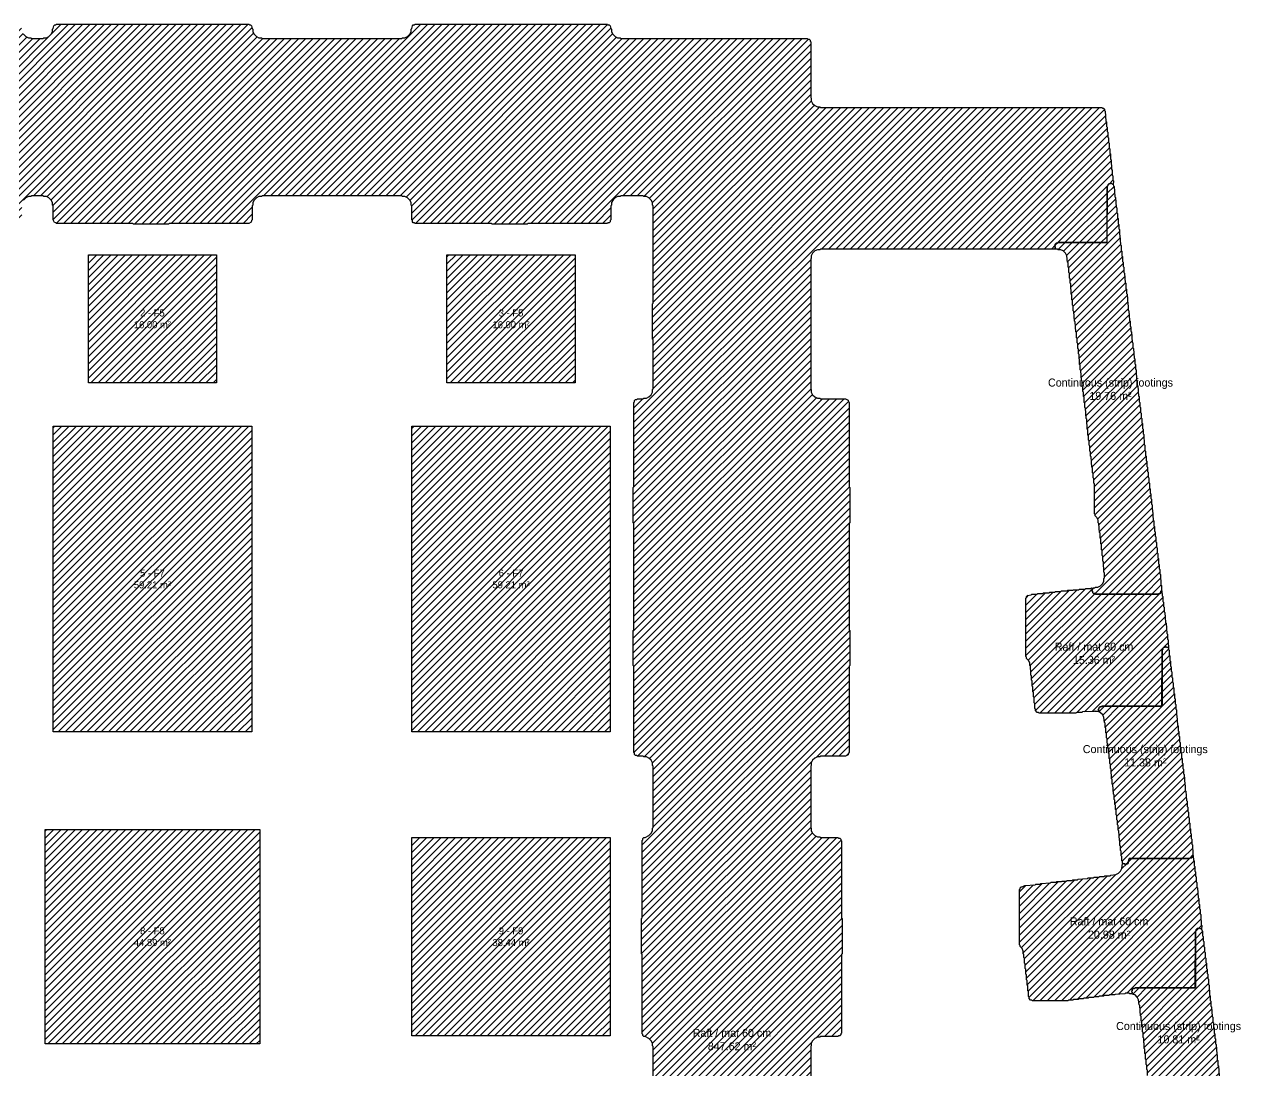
# Model space of a CAD drawing. Header units: metres. Extents: x -50 to 27.2, y -4.4 to 72.4.
# Drawn here: x -13.1 to 24.89, y 26.32 to 59 of the extents above; entities that cross this region are included whole.
import ezdxf

# ---------------------------------------------------------------- set-up
doc = ezdxf.new("R2010")
doc.units = ezdxf.units.M
for name, color, linetype in [('BLINDING-ISOLATED', 1, 'Continuous'), ('BLINDING-ISOLATED-HATCH', 1, 'Continuous'), ('BLINDING-LABEL', 7, 'Continuous'), ('BLINDING-RAFT-60', 5, 'Continuous'), ('BLINDING-RAFT-60-HATCH', 5, 'Continuous'), ('BLINDING-STRIP', 30, 'Continuous'), ('BLINDING-STRIP-HATCH', 30, 'Continuous')]:
    doc.layers.add(name, color=color, linetype=linetype)

msp = doc.modelspace()

# ---------------------------------------------------------------- hatches: boundary and pattern name
at = {"layer": 'BLINDING-ISOLATED-HATCH'}
h = msp.add_hatch(dxfattribs=at)
h.set_pattern_fill('ANSI31', scale=0.05)
h.paths.add_polyline_path([(-7.098, 47.799), (-11.098, 47.799), (-11.098, 51.799), (-7.098, 51.799)])
h = msp.add_hatch(dxfattribs=at)
h.set_pattern_fill('ANSI31', scale=0.05)
h.paths.add_polyline_path([(4.102, 47.799), (0.102, 47.799), (0.102, 51.799), (4.102, 51.799)])
h = msp.add_hatch(dxfattribs=at)
h.set_pattern_fill('ANSI31', scale=0.05)
h.paths.add_polyline_path([(-5.998, 36.899), (-12.198, 36.899), (-12.198, 46.449), (-5.998, 46.449)])
h = msp.add_hatch(dxfattribs=at)
h.set_pattern_fill('ANSI31', scale=0.05)
h.paths.add_polyline_path([(5.202, 36.899), (-0.998, 36.899), (-0.998, 46.449), (5.202, 46.449)])
h = msp.add_hatch(dxfattribs=at)
h.set_pattern_fill('ANSI31', scale=0.05)
h.paths.add_polyline_path([(-5.748, 27.149), (-12.448, 27.149), (-12.448, 33.849), (-5.748, 33.849)])
h = msp.add_hatch(dxfattribs=at)
h.set_pattern_fill('ANSI31', scale=0.05)
h.paths.add_polyline_path([(5.202, 27.399), (-0.998, 27.399), (-0.998, 33.599), (5.202, 33.599)])
at = {"layer": 'BLINDING-RAFT-60-HATCH'}
h = msp.add_hatch(dxfattribs=at)
h.set_pattern_fill('ANSI31', scale=0.05)
h.paths.add_polyline_path([(-15.73, -4.42), (-15.83, -4.34), (-15.91, -4.3), (-16.01, -4.22), (-16.03, -4.22), (-16.1, -4.15), (-16.1, -4.11), (-16.12, -4.09), (-16.12, -3.09), (-16.1, -3.07), (-16.08, -2.99), (-15.98, -2.87), (-15.98, -2.85), (-15.9, -2.75), (-15.9, -2.73), (-15.82, -2.63), (-15.82, -2.61), (-15.78, -2.57), (-15.7, -2.43), (-15.7, -2.35), (-15.68, -2.31), (-15.7, -2.29), (-15.7, -2.21), (-15.74, -2.13), (-15.81, -2.06), (-15.89, -2.02), (-15.97, -2.02), (-15.99, -2), (-17.07, -2), (-17.09, -1.98), (-17.13, -1.98), (-17.16, -1.95), (-17.16, -1.91), (-17.18, -1.89), (-17.18, 0.71), (-17.16, 0.73), (-17.18, 0.75), (-17.18, 0.83), (-17.22, 0.91), (-17.29, 0.98), (-17.37, 1.02), (-17.45, 1.02), (-17.47, 1.04), (-18.89, 1.04), (-18.91, 1.06), (-18.95, 1.06), (-18.98, 1.09), (-18.98, 1.13), (-19, 1.15), (-19, 6.33), (-19.02, 6.35), (-19.02, 6.43), (-19.06, 6.51), (-19.13, 6.58), (-19.21, 6.62), (-19.29, 6.62), (-19.31, 6.64), (-21.05, 6.64), (-21.07, 6.66), (-21.11, 6.66), (-21.14, 6.69), (-21.18, 6.85), (-21.22, 6.91), (-21.22, 6.95), (-21.24, 6.97), (-21.24, 7.01), (-21.28, 7.09), (-21.28, 7.13), (-21.32, 7.21), (-21.32, 7.25), (-21.36, 7.31), (-21.38, 7.41), (-21.4, 7.43), (-21.4, 7.47), (-21.44, 7.55), (-21.44, 7.59), (-21.46, 7.61), (-21.46, 7.65), (-21.5, 7.71), (-21.5, 7.75), (-21.54, 7.83), (-21.58, 7.99), (-21.6, 8.01), (-21.6, 8.05), (-21.64, 8.11), (-21.64, 8.15), (-21.66, 8.17), (-21.68, 8.27), (-21.7, 8.29), (-21.7, 8.33), (-21.74, 8.39), (-21.78, 8.55), (-21.82, 8.63), (-21.82, 8.67), (-21.86, 8.73), (-21.86, 8.77), (-21.88, 8.79), (-21.88, 8.83), (-21.92, 8.91), (-21.92, 8.95), (-21.96, 9.01), (-21.96, 9.05), (-22, 9.13), (-22, 11.75), (-21.98, 11.77), (-21.98, 11.81), (-21.95, 11.84), (-21.91, 11.84), (-21.89, 11.86), (-20.81, 11.86), (-20.79, 11.88), (-19.63, 11.88), (-19.61, 11.86), (-16.91, 11.86), (-16.89, 11.88), (-15.79, 11.88), (-15.77, 11.86), (-9.71, 11.86), (-9.69, 11.88), (-8.59, 11.88), (-8.57, 11.86), (-7.39, 11.86), (-7.37, 11.84), (-7.33, 11.84), (-7.3, 11.81), (-7.3, 11.77), (-7.28, 11.75), (-7.28, 6.75), (-7.3, 6.73), (-7.3, 6.69), (-7.33, 6.66), (-7.37, 6.66), (-7.39, 6.64), (-8.57, 6.64), (-8.59, 6.62), (-9.69, 6.62), (-9.71, 6.64), (-10.37, 6.64), (-10.39, 6.62), (-10.47, 6.62), (-10.55, 6.58), (-10.62, 6.51), (-10.66, 6.43), (-10.66, 6.35), (-10.68, 6.33), (-10.68, 5.09), (-10.66, 5.07), (-10.66, 3.97), (-10.68, 3.95), (-10.68, 1.05), (-10.7, 1.03), (-10.68, 1.01), (-10.68, 0.93), (-10.64, 0.85), (-10.57, 0.78), (-10.49, 0.74), (-10.41, 0.74), (-10.39, 0.72), (-3.87, 0.72), (-3.85, 0.74), (-3.77, 0.74), (-3.69, 0.78), (-3.65, 0.82), (-3.58, 0.93), (-3.58, 1.01), (-3.56, 1.03), (-3.56, 3.93), (-3.58, 3.95), (-3.58, 4.03), (-3.62, 4.11), (-3.69, 4.18), (-3.77, 4.22), (-3.85, 4.22), (-3.87, 4.24), (-5.55, 4.24), (-5.57, 4.26), (-5.61, 4.26), (-5.64, 4.29), (-5.64, 4.33), (-5.66, 4.35), (-5.66, 11.69), (-5.64, 11.71), (-5.64, 11.75), (-5.61, 11.78), (-5.57, 11.78), (-5.55, 11.8), (1.49, 11.8), (1.51, 11.82), (2.61, 11.82), (2.63, 11.8), (6.23, 11.8), (6.25, 11.82), (6.33, 11.82), (6.41, 11.86), (6.48, 11.93), (6.52, 12.01), (6.52, 12.09), (6.54, 12.11), (6.54, 18.07), (6.52, 18.09), (6.52, 18.17), (6.48, 18.25), (6.41, 18.32), (6.29, 18.38), (6.25, 18.38), (6.22, 18.41), (6.22, 18.45), (6.2, 18.47), (6.2, 20.95), (6.18, 20.97), (6.18, 22.07), (6.2, 22.09), (6.2, 24.51), (6.22, 24.53), (6.22, 24.57), (6.25, 24.6), (6.29, 24.6), (6.41, 24.66), (6.48, 24.73), (6.52, 24.81), (6.52, 24.89), (6.54, 24.91), (6.54, 27.07), (6.52, 27.09), (6.52, 27.17), (6.48, 27.25), (6.41, 27.32), (6.29, 27.38), (6.25, 27.38), (6.22, 27.41), (6.22, 27.45), (6.2, 27.47), (6.2, 29.95), (6.18, 29.97), (6.18, 31.07), (6.2, 31.09), (6.2, 33.51), (6.22, 33.53), (6.22, 33.57), (6.25, 33.6), (6.29, 33.6), (6.41, 33.66), (6.48, 33.73), (6.52, 33.81), (6.52, 33.89), (6.54, 33.91), (6.54, 35.83), (6.52, 35.85), (6.52, 35.93), (6.48, 36.01), (6.41, 36.08), (6.33, 36.12), (6.25, 36.12), (6.23, 36.14), (6.05, 36.14), (6.03, 36.16), (5.99, 36.16), (5.96, 36.19), (5.96, 36.23), (5.94, 36.25), (5.94, 38.95), (5.92, 38.97), (5.92, 40.07), (5.94, 40.09), (5.94, 43.41), (5.92, 43.43), (5.92, 44.53), (5.94, 44.55), (5.94, 47.19), (5.96, 47.21), (5.96, 47.25), (5.99, 47.28), (6.03, 47.28), (6.05, 47.3), (6.23, 47.3), (6.25, 47.32), (6.33, 47.32), (6.41, 47.36), (6.48, 47.43), (6.52, 47.51), (6.52, 47.59), (6.54, 47.61), (6.54, 49.15), (6.52, 49.17), (6.52, 50.27), (6.54, 50.29), (6.54, 53.33), (6.52, 53.35), (6.52, 53.43), (6.48, 53.51), (6.41, 53.58), (6.33, 53.62), (6.25, 53.62), (6.23, 53.64), (5.53, 53.64), (5.51, 53.62), (5.43, 53.62), (5.35, 53.58), (5.29, 53.52), (5.24, 53.43), (5.24, 53.35), (5.22, 53.33), (5.22, 52.89), (5.2, 52.87), (5.2, 52.83), (5.17, 52.8), (5.13, 52.8), (5.11, 52.78), (2.63, 52.78), (2.61, 52.76), (1.51, 52.76), (1.49, 52.78), (-0.89, 52.78), (-0.91, 52.8), (-0.95, 52.8), (-0.98, 52.83), (-0.98, 52.87), (-1, 52.89), (-1, 53.33), (-1.02, 53.35), (-1.02, 53.43), (-1.06, 53.51), (-1.13, 53.58), (-1.21, 53.62), (-1.29, 53.62), (-1.31, 53.64), (-5.67, 53.64), (-5.69, 53.62), (-5.77, 53.62), (-5.85, 53.58), (-5.92, 53.51), (-5.96, 53.43), (-5.96, 53.35), (-5.98, 53.33), (-5.98, 52.89), (-6, 52.87), (-6.01, 52.82), (-6.09, 52.78), (-8.57, 52.78), (-8.59, 52.76), (-9.69, 52.76), (-9.71, 52.78), (-12.09, 52.78), (-12.11, 52.8), (-12.16, 52.81), (-12.2, 52.89), (-12.2, 53.33), (-12.22, 53.35), (-12.22, 53.43), (-12.26, 53.51), (-12.33, 53.58), (-12.41, 53.62), (-12.49, 53.62), (-12.51, 53.64), (-12.87, 53.64), (-12.89, 53.62), (-12.97, 53.62), (-13.05, 53.58), (-13.12, 53.51), (-13.16, 53.43), (-13.16, 53.35), (-13.18, 53.33), (-13.18, 52.89), (-13.2, 52.87), (-13.21, 52.82), (-13.29, 52.78), (-15.77, 52.78), (-15.79, 52.76), (-16.89, 52.76), (-16.91, 52.78), (-19.29, 52.78), (-19.31, 52.8), (-19.36, 52.81), (-19.4, 52.89), (-19.4, 55.05), (-19.42, 55.07), (-19.42, 56.17), (-19.4, 56.19), (-19.4, 58.89), (-19.38, 58.91), (-19.38, 58.95), (-19.35, 58.98), (-19.31, 58.98), (-19.29, 59), (-13.29, 59), (-13.27, 58.98), (-13.23, 58.98), (-13.2, 58.95), (-13.18, 58.87), (-13.16, 58.85), (-13.16, 58.77), (-13.12, 58.69), (-13.05, 58.62), (-12.97, 58.58), (-12.89, 58.58), (-12.87, 58.56), (-12.51, 58.56), (-12.49, 58.58), (-12.41, 58.58), (-12.33, 58.62), (-12.26, 58.69), (-12.22, 58.77), (-12.22, 58.85), (-12.2, 58.87), (-12.18, 58.95), (-12.15, 58.98), (-12.11, 58.98), (-12.09, 59), (-6.09, 59), (-6.07, 58.98), (-6.03, 58.98), (-6, 58.95), (-5.98, 58.87), (-5.96, 58.85), (-5.96, 58.77), (-5.92, 58.69), (-5.85, 58.62), (-5.77, 58.58), (-5.69, 58.58), (-5.67, 58.56), (-1.31, 58.56), (-1.29, 58.58), (-1.21, 58.58), (-1.13, 58.62), (-1.06, 58.69), (-1.02, 58.77), (-1.02, 58.85), (-1, 58.87), (-0.98, 58.95), (-0.95, 58.98), (-0.91, 58.98), (-0.89, 59), (5.11, 59), (5.13, 58.98), (5.17, 58.98), (5.2, 58.95), (5.22, 58.87), (5.24, 58.85), (5.24, 58.77), (5.28, 58.69), (5.35, 58.62), (5.43, 58.58), (5.51, 58.58), (5.53, 58.56), (11.35, 58.56), (11.37, 58.54), (11.41, 58.54), (11.44, 58.51), (11.44, 58.47), (11.46, 58.45), (11.46, 56.71), (11.48, 56.69), (11.48, 56.61), (11.52, 56.53), (11.59, 56.46), (11.67, 56.42), (11.75, 56.42), (11.77, 56.4), (20.55, 56.4), (20.57, 56.38), (20.61, 56.38), (20.64, 56.35), (20.64, 56.31), (20.66, 56.29), (20.68, 55.97), (20.7, 55.95), (20.7, 55.81), (20.72, 55.79), (20.72, 55.65), (20.74, 55.63), (20.74, 55.47), (20.76, 55.45), (20.76, 55.31), (20.78, 55.29), (20.78, 55.13), (20.8, 55.11), (20.8, 54.97), (20.82, 54.95), (20.82, 54.79), (20.84, 54.77), (20.84, 54.63), (20.86, 54.61), (20.86, 54.47), (20.88, 54.45), (20.88, 54.29), (20.9, 54.27), (20.9, 54.13), (20.92, 54.11), (20.91, 54), (20.83, 54.04), (20.81, 54.02), (20.77, 54.02), (20.74, 53.99), (20.74, 53.95), (20.72, 53.93), (20.71, 52.18), (19.19, 52.18), (19.17, 52.16), (19.13, 52.16), (19.1, 52.13), (19.1, 52.09), (19.08, 52.07), (19.1, 52.05), (19.1, 52.01), (19.12, 51.99), (19.11, 51.98), (11.77, 51.98), (11.75, 51.96), (11.67, 51.96), (11.59, 51.92), (11.52, 51.85), (11.48, 51.77), (11.48, 51.69), (11.46, 51.67), (11.46, 47.61), (11.48, 47.59), (11.48, 47.51), (11.52, 47.43), (11.59, 47.36), (11.67, 47.32), (11.75, 47.32), (11.77, 47.3), (12.55, 47.3), (12.63, 47.26), (12.64, 47.21), (12.66, 47.19), (12.66, 44.55), (12.68, 44.53), (12.68, 43.43), (12.66, 43.41), (12.66, 40.09), (12.68, 40.07), (12.68, 38.97), (12.66, 38.95), (12.66, 36.25), (12.64, 36.23), (12.63, 36.18), (12.55, 36.14), (11.77, 36.14), (11.75, 36.12), (11.67, 36.12), (11.59, 36.08), (11.52, 36.01), (11.48, 35.93), (11.48, 35.85), (11.46, 35.83), (11.46, 33.91), (11.48, 33.89), (11.48, 33.81), (11.52, 33.73), (11.59, 33.66), (11.67, 33.62), (11.75, 33.62), (11.77, 33.6), (12.31, 33.6), (12.33, 33.58), (12.37, 33.58), (12.4, 33.55), (12.4, 33.51), (12.42, 33.49), (12.42, 31.09), (12.44, 31.07), (12.44, 29.97), (12.42, 29.95), (12.42, 27.49), (12.4, 27.47), (12.4, 27.43), (12.37, 27.4), (12.33, 27.4), (12.31, 27.38), (11.77, 27.38), (11.75, 27.36), (11.67, 27.36), (11.59, 27.32), (11.52, 27.25), (11.48, 27.17), (11.48, 27.09), (11.46, 27.07), (11.46, 24.91), (11.48, 24.89), (11.48, 24.81), (11.52, 24.73), (11.59, 24.66), (11.67, 24.62), (11.75, 24.62), (11.77, 24.6), (12.31, 24.6), (12.33, 24.58), (12.37, 24.58), (12.4, 24.55), (12.4, 24.51), (12.42, 24.49), (12.42, 22.09), (12.44, 22.07), (12.44, 20.97), (12.42, 20.95), (12.42, 18.49), (12.4, 18.47), (12.4, 18.43), (12.37, 18.4), (12.33, 18.4), (12.31, 18.38), (11.77, 18.38), (11.75, 18.36), (11.67, 18.36), (11.59, 18.32), (11.52, 18.25), (11.48, 18.17), (11.48, 18.09), (11.46, 18.07), (11.46, 12.11), (11.48, 12.09), (11.48, 12.01), (11.52, 11.93), (11.59, 11.86), (11.67, 11.82), (11.75, 11.82), (11.77, 11.8), (12.55, 11.8), (12.57, 11.78), (12.61, 11.78), (12.64, 11.75), (12.64, 11.71), (12.66, 11.69), (12.66, 9.95), (12.68, 9.93), (12.68, 8.83), (12.66, 8.81), (12.66, 7.43), (12.64, 7.41), (12.64, 7.37), (12.61, 7.34), (12.57, 7.34), (12.55, 7.32), (12.47, 7.32), (12.39, 7.28), (12.34, 7.23), (12.28, 7.13), (12.28, 7.05), (12.26, 7.03), (12.26, 6.65), (12.28, 6.63), (12.28, 5.53), (12.26, 5.51), (12.26, 4.89), (12.252, 4.882), (12.252, 7.299), (10.152, 7.299), (10.152, 4.799), (12.169, 4.799), (12.15, 4.78), (11.73, 4.78), (11.71, 4.76), (10.61, 4.76), (10.59, 4.78), (10.17, 4.78), (10.15, 4.76), (10.07, 4.76), (9.99, 4.72), (9.92, 4.65), (9.88, 4.57), (9.88, 4.49), (9.86, 4.47), (9.86, 0.87), (9.88, 0.85), (9.88, 0.77), (9.92, 0.69), (9.99, 0.62), (10.07, 0.58), (10.15, 0.58), (10.17, 0.56), (10.59, 0.56), (10.61, 0.58), (11.71, 0.58), (11.73, 0.56), (12.8, 0.55), (12.75, 0.54), (12.73, 0.52), (12.72, 0.47), (12.7, 0.45), (12.7, -1.45), (12.72, -1.47), (12.72, -1.51), (12.75, -1.54), (12.79, -1.54), (12.81, -1.56), (12.89, -1.52), (12.9, -1.53), (12.9, -2.61), (12.88, -2.63), (12.88, -2.67), (12.85, -2.7), (12.81, -2.7), (12.79, -2.72), (9.79, -2.72), (9.77, -2.7), (9.73, -2.7), (9.7, -2.67), (9.7, -2.63), (9.68, -2.61), (9.68, -2.03), (9.66, -2.01), (9.66, -1.93), (9.62, -1.85), (9.55, -1.78), (9.47, -1.74), (9.39, -1.74), (9.37, -1.72), (-2.57, -1.72), (-2.59, -1.74), (-2.67, -1.74), (-2.75, -1.78), (-2.82, -1.85), (-2.86, -1.95), (-2.89, -1.98), (-2.93, -1.98), (-2.95, -2), (-12.81, -2), (-12.83, -2.02), (-12.91, -2.02), (-12.99, -2.06), (-13.06, -2.13), (-13.1, -2.21), (-13.22, -2.37), (-13.22, -2.39), (-13.26, -2.43), (-13.26, -2.45), (-13.32, -2.51), (-13.32, -2.53), (-13.44, -2.69), (-13.44, -2.71), (-13.72, -3.11), (-13.72, -3.13), (-13.92, -3.41), (-13.92, -3.43), (-13.98, -3.49), (-14.06, -3.63), (-14.18, -3.79), (-14.18, -3.81), (-14.26, -3.91), (-14.26, -3.93), (-14.34, -4.03), (-14.34, -4.05), (-14.38, -4.09), (-14.38, -4.11), (-14.5, -4.27), (-14.54, -4.35), (-14.61, -4.42), (-14.65, -4.42), (-14.67, -4.44), (-15.67, -4.44), (-15.69, -4.42)])
h = msp.add_hatch(dxfattribs=at)
h.set_pattern_fill('ANSI31', scale=0.05)
h.paths.add_polyline_path([(18.48, 37.57), (18.48, 37.61), (18.46, 37.63), (18.46, 37.79), (18.44, 37.81), (18.44, 37.97), (18.42, 37.99), (18.42, 38.13), (18.4, 38.15), (18.4, 38.31), (18.38, 38.33), (18.38, 38.49), (18.36, 38.51), (18.36, 38.65), (18.34, 38.67), (18.34, 38.83), (18.32, 38.85), (18.32, 38.95), (18.3, 38.97), (18.3, 39.05), (18.26, 39.13), (18.2, 39.19), (18.2, 39.23), (18.18, 39.25), (18.18, 41.07), (18.2, 41.09), (18.2, 41.13), (18.23, 41.16), (18.35, 41.18), (18.37, 41.2), (18.53, 41.2), (18.55, 41.22), (18.71, 41.22), (18.73, 41.24), (18.91, 41.24), (18.93, 41.26), (19.09, 41.26), (19.11, 41.28), (19.27, 41.28), (19.29, 41.3), (19.47, 41.3), (19.49, 41.32), (19.65, 41.32), (19.67, 41.34), (19.83, 41.34), (19.85, 41.36), (20.03, 41.36), (20.05, 41.38), (20.21, 41.38), (20.23, 41.4), (20.28, 41.39), (20.24, 41.31), (20.26, 41.29), (20.26, 41.25), (20.29, 41.22), (20.33, 41.22), (20.35, 41.2), (22.31, 41.2), (22.33, 41.22), (22.37, 41.22), (22.4, 41.25), (22.4, 41.29), (22.43, 41.3), (22.44, 41.15), (22.46, 41.13), (22.46, 40.97), (22.48, 40.95), (22.48, 40.81), (22.5, 40.79), (22.5, 40.65), (22.52, 40.63), (22.54, 40.31), (22.56, 40.29), (22.58, 39.97), (22.6, 39.95), (22.6, 39.79), (22.62, 39.77), (22.62, 39.63), (22.64, 39.61), (22.63, 39.52), (22.55, 39.56), (22.53, 39.54), (22.49, 39.54), (22.46, 39.51), (22.46, 39.47), (22.44, 39.45), (22.44, 37.71), (20.55, 37.7), (20.53, 37.68), (20.49, 37.68), (20.46, 37.65), (20.46, 37.61), (20.44, 37.59), (20.46, 37.57), (20.45, 37.52), (20.43, 37.54), (20.35, 37.54), (20.33, 37.56), (20.31, 37.54), (19.95, 37.52), (19.93, 37.5), (19.77, 37.5), (19.73, 37.48), (18.59, 37.48), (18.57, 37.5), (18.53, 37.5)])
h = msp.add_hatch(dxfattribs=at)
h.set_pattern_fill('ANSI31', scale=0.05)
h.paths.add_polyline_path([(18.28, 28.57), (18.28, 28.61), (18.26, 28.63), (18.26, 28.79), (18.24, 28.81), (18.24, 28.97), (18.22, 28.99), (18.22, 29.13), (18.2, 29.15), (18.2, 29.31), (18.18, 29.33), (18.18, 29.49), (18.16, 29.51), (18.16, 29.65), (18.14, 29.67), (18.14, 29.83), (18.12, 29.85), (18.12, 29.95), (18.1, 29.97), (18.1, 30.05), (18.06, 30.13), (18, 30.19), (18, 30.23), (17.98, 30.25), (17.98, 31.97), (18, 31.99), (18, 32.03), (18.03, 32.06), (18.07, 32.06), (18.15, 32.1), (18.47, 32.12), (18.49, 32.14), (18.63, 32.14), (18.65, 32.16), (18.95, 32.18), (18.97, 32.2), (19.13, 32.2), (19.15, 32.22), (19.29, 32.22), (19.31, 32.24), (19.45, 32.24), (19.47, 32.26), (19.63, 32.26), (19.65, 32.28), (19.79, 32.28), (19.81, 32.3), (20.11, 32.32), (20.13, 32.34), (20.29, 32.34), (20.31, 32.36), (20.47, 32.36), (20.49, 32.38), (20.63, 32.38), (20.65, 32.4), (20.81, 32.4), (20.83, 32.42), (20.99, 32.44), (21.07, 32.48), (21.14, 32.55), (21.18, 32.63), (21.2, 32.79), (21.21, 32.8), (21.29, 32.76), (21.31, 32.78), (21.35, 32.78), (21.38, 32.81), (21.41, 32.94), (23.29, 32.94), (23.31, 32.96), (23.35, 32.96), (23.38, 32.99), (23.38, 33.03), (23.41, 33.04), (23.42, 32.89), (23.44, 32.87), (23.44, 32.71), (23.46, 32.69), (23.46, 32.55), (23.48, 32.53), (23.48, 32.39), (23.5, 32.37), (23.5, 32.21), (23.52, 32.19), (23.52, 32.05), (23.54, 32.03), (23.56, 31.71), (23.58, 31.69), (23.58, 31.53), (23.6, 31.51), (23.6, 31.37), (23.62, 31.35), (23.62, 31.21), (23.64, 31.19), (23.64, 31.03), (23.66, 31.01), (23.66, 30.87), (23.68, 30.85), (23.67, 30.74), (23.59, 30.78), (23.57, 30.76), (23.53, 30.76), (23.5, 30.73), (23.5, 30.69), (23.48, 30.67), (23.48, 28.91), (21.59, 28.9), (21.57, 28.88), (21.53, 28.88), (21.5, 28.85), (21.5, 28.81), (21.48, 28.79), (21.5, 28.77), (21.49, 28.72), (21.43, 28.72), (21.41, 28.74), (21.29, 28.74), (21.27, 28.72), (20.97, 28.7), (20.95, 28.68), (20.79, 28.68), (20.77, 28.66), (20.63, 28.66), (20.61, 28.64), (20.47, 28.64), (20.45, 28.62), (20.31, 28.62), (20.29, 28.6), (20.15, 28.6), (20.13, 28.58), (19.99, 28.58), (19.97, 28.56), (19.83, 28.56), (19.81, 28.54), (19.67, 28.54), (19.65, 28.52), (19.51, 28.52), (19.49, 28.5), (18.39, 28.5), (18.37, 28.52), (18.33, 28.52)])
at = {"layer": 'BLINDING-STRIP-HATCH'}
h = msp.add_hatch(dxfattribs=at)
h.set_pattern_fill('ANSI31', scale=0.05)
h.paths.add_polyline_path([(20.28, 41.23), (20.24, 41.31), (20.26, 41.33), (20.26, 41.37), (20.29, 41.4), (20.33, 41.4), (20.35, 41.42), (20.43, 41.42), (20.51, 41.46), (20.58, 41.53), (20.62, 41.61), (20.62, 41.69), (20.64, 41.71), (20.64, 41.87), (20.62, 41.89), (20.62, 42.03), (20.6, 42.05), (20.6, 42.21), (20.58, 42.23), (20.58, 42.39), (20.56, 42.41), (20.56, 42.57), (20.54, 42.59), (20.54, 42.75), (20.52, 42.77), (20.52, 42.93), (20.5, 42.95), (20.5, 43.11), (20.48, 43.13), (20.46, 43.41), (20.44, 43.43), (20.44, 43.51), (20.4, 43.59), (20.34, 43.65), (20.34, 43.69), (20.32, 43.71), (20.32, 44.65), (20.3, 44.67), (20.3, 44.81), (20.28, 44.83), (20.28, 44.97), (20.26, 44.99), (20.26, 45.15), (20.24, 45.17), (20.22, 45.49), (20.2, 45.51), (20.2, 45.65), (20.18, 45.67), (20.18, 45.83), (20.16, 45.85), (20.16, 45.99), (20.14, 46.01), (20.14, 46.15), (20.12, 46.17), (20.12, 46.33), (20.1, 46.35), (20.1, 46.49), (20.08, 46.51), (20.08, 46.67), (20.06, 46.69), (20.04, 47.01), (20.02, 47.03), (20.02, 47.17), (20, 47.19), (20, 47.35), (19.98, 47.37), (19.98, 47.51), (19.96, 47.53), (19.96, 47.67), (19.94, 47.69), (19.94, 47.85), (19.92, 47.87), (19.9, 48.19), (19.88, 48.21), (19.88, 48.35), (19.86, 48.37), (19.86, 48.53), (19.84, 48.55), (19.84, 48.69), (19.82, 48.71), (19.82, 48.85), (19.8, 48.87), (19.8, 49.03), (19.78, 49.05), (19.78, 49.19), (19.76, 49.21), (19.76, 49.37), (19.74, 49.39), (19.72, 49.71), (19.7, 49.73), (19.68, 50.03), (19.66, 50.05), (19.66, 50.21), (19.64, 50.23), (19.64, 50.37), (19.62, 50.39), (19.62, 50.55), (19.6, 50.57), (19.6, 50.71), (19.58, 50.73), (19.58, 50.89), (19.56, 50.91), (19.56, 51.05), (19.54, 51.07), (19.54, 51.23), (19.52, 51.25), (19.52, 51.39), (19.5, 51.41), (19.5, 51.55), (19.48, 51.57), (19.46, 51.77), (19.42, 51.85), (19.35, 51.92), (19.27, 51.96), (19.19, 51.96), (19.17, 51.98), (19.13, 51.98), (19.1, 52.01), (19.1, 52.05), (19.08, 52.07), (19.1, 52.09), (19.1, 52.13), (19.13, 52.16), (19.17, 52.16), (19.19, 52.18), (20.72, 52.19), (20.72, 53.93), (20.74, 53.95), (20.75, 54), (20.83, 54.04), (20.91, 54), (20.92, 53.95), (20.94, 53.93), (20.96, 53.61), (20.98, 53.59), (21, 53.29), (21.02, 53.27), (21.02, 53.11), (21.04, 53.09), (21.04, 52.95), (21.06, 52.93), (21.06, 52.77), (21.08, 52.75), (21.08, 52.61), (21.1, 52.59), (21.1, 52.43), (21.12, 52.41), (21.14, 52.11), (21.16, 52.09), (21.16, 51.93), (21.18, 51.91), (21.18, 51.77), (21.2, 51.75), (21.2, 51.59), (21.22, 51.57), (21.22, 51.43), (21.24, 51.41), (21.24, 51.25), (21.26, 51.23), (21.28, 50.93), (21.3, 50.91), (21.3, 50.75), (21.32, 50.73), (21.32, 50.59), (21.34, 50.57), (21.36, 50.25), (21.38, 50.23), (21.38, 50.07), (21.4, 50.05), (21.42, 49.75), (21.44, 49.73), (21.44, 49.57), (21.46, 49.55), (21.46, 49.41), (21.48, 49.39), (21.5, 49.07), (21.52, 49.05), (21.52, 48.89), (21.54, 48.87), (21.56, 48.57), (21.58, 48.55), (21.58, 48.39), (21.6, 48.37), (21.6, 48.23), (21.62, 48.21), (21.62, 48.05), (21.64, 48.03), (21.64, 47.89), (21.66, 47.87), (21.66, 47.73), (21.68, 47.71), (21.7, 47.39), (21.72, 47.37), (21.72, 47.21), (21.74, 47.19), (21.74, 47.05), (21.76, 47.03), (21.76, 46.87), (21.78, 46.85), (21.78, 46.71), (21.8, 46.69), (21.8, 46.55), (21.82, 46.53), (21.82, 46.37), (21.84, 46.35), (21.84, 46.21), (21.86, 46.19), (21.88, 45.87), (21.9, 45.85), (21.9, 45.69), (21.92, 45.67), (21.92, 45.53), (21.94, 45.51), (21.94, 45.37), (21.96, 45.35), (21.96, 45.19), (21.98, 45.17), (21.98, 45.03), (22, 45.01), (22, 44.85), (22.02, 44.83), (22.02, 44.69), (22.04, 44.67), (22.04, 44.51), (22.06, 44.49), (22.06, 44.35), (22.08, 44.33), (22.08, 44.19), (22.1, 44.17), (22.1, 44.01), (22.12, 43.99), (22.12, 43.85), (22.14, 43.83), (22.16, 43.51), (22.18, 43.49), (22.18, 43.33), (22.2, 43.31), (22.2, 43.17), (22.22, 43.15), (22.22, 43.01), (22.24, 42.99), (22.24, 42.83), (22.26, 42.81), (22.26, 42.67), (22.28, 42.65), (22.28, 42.49), (22.3, 42.47), (22.3, 42.33), (22.32, 42.31), (22.32, 42.15), (22.34, 42.13), (22.34, 41.99), (22.36, 41.97), (22.36, 41.83), (22.38, 41.81), (22.4, 41.49), (22.42, 41.47), (22.42, 41.31), (22.4, 41.29), (22.4, 41.25), (22.37, 41.22), (22.27, 41.2), (20.35, 41.2), (20.33, 41.22)])
h = msp.add_hatch(dxfattribs=at)
h.set_pattern_fill('ANSI31', scale=0.05)
h.paths.add_polyline_path([(21.2, 32.85), (21.18, 32.87), (21.18, 33.01), (21.16, 33.03), (21.16, 33.17), (21.14, 33.19), (21.14, 33.33), (21.12, 33.35), (21.12, 33.49), (21.1, 33.51), (21.08, 33.81), (21.06, 33.83), (21.06, 33.97), (21.04, 33.99), (21.04, 34.13), (21.02, 34.15), (21.02, 34.29), (21, 34.31), (21, 34.45), (20.98, 34.47), (20.98, 34.61), (20.96, 34.63), (20.96, 34.77), (20.94, 34.79), (20.94, 34.93), (20.92, 34.95), (20.9, 35.25), (20.88, 35.27), (20.88, 35.41), (20.86, 35.43), (20.86, 35.57), (20.84, 35.59), (20.84, 35.73), (20.82, 35.75), (20.82, 35.89), (20.8, 35.91), (20.8, 36.05), (20.78, 36.07), (20.78, 36.21), (20.76, 36.23), (20.76, 36.37), (20.74, 36.39), (20.74, 36.53), (20.72, 36.55), (20.72, 36.69), (20.7, 36.71), (20.7, 36.85), (20.68, 36.87), (20.68, 37.01), (20.66, 37.03), (20.66, 37.17), (20.64, 37.19), (20.62, 37.35), (20.58, 37.43), (20.46, 37.53), (20.46, 37.57), (20.44, 37.59), (20.48, 37.67), (20.53, 37.68), (20.55, 37.7), (22.43, 37.7), (22.44, 39.45), (22.48, 39.53), (22.53, 39.54), (22.55, 39.56), (22.57, 39.54), (22.61, 39.54), (22.64, 39.51), (22.64, 39.47), (22.66, 39.45), (22.66, 39.29), (22.68, 39.27), (22.68, 39.13), (22.7, 39.11), (22.7, 38.95), (22.72, 38.93), (22.72, 38.79), (22.74, 38.77), (22.74, 38.61), (22.76, 38.59), (22.76, 38.45), (22.78, 38.43), (22.78, 38.29), (22.8, 38.27), (22.8, 38.11), (22.82, 38.09), (22.82, 37.95), (22.84, 37.93), (22.84, 37.77), (22.86, 37.75), (22.86, 37.61), (22.88, 37.59), (22.88, 37.43), (22.9, 37.41), (22.92, 37.11), (22.94, 37.09), (22.94, 36.93), (22.96, 36.91), (22.96, 36.77), (22.98, 36.75), (22.98, 36.59), (23, 36.57), (23, 36.43), (23.02, 36.41), (23.02, 36.25), (23.04, 36.23), (23.04, 36.09), (23.06, 36.07), (23.06, 35.93), (23.08, 35.91), (23.08, 35.75), (23.1, 35.73), (23.1, 35.59), (23.12, 35.57), (23.14, 35.25), (23.16, 35.23), (23.16, 35.07), (23.18, 35.05), (23.2, 34.75), (23.22, 34.73), (23.22, 34.57), (23.24, 34.55), (23.24, 34.41), (23.26, 34.39), (23.26, 34.23), (23.28, 34.21), (23.28, 34.07), (23.3, 34.05), (23.3, 33.89), (23.32, 33.87), (23.32, 33.73), (23.34, 33.71), (23.34, 33.57), (23.36, 33.55), (23.36, 33.39), (23.38, 33.37), (23.38, 33.23), (23.4, 33.21), (23.4, 33.05), (23.38, 33.03), (23.38, 32.99), (23.35, 32.96), (23.31, 32.96), (23.29, 32.94), (21.41, 32.94), (21.38, 32.81), (21.35, 32.78), (21.31, 32.78), (21.29, 32.76), (21.27, 32.78), (21.23, 32.78), (21.2, 32.81)])
h = msp.add_hatch(dxfattribs=at)
h.set_pattern_fill('ANSI31', scale=0.05)
h.paths.add_polyline_path([(22.22, 24.29), (22.2, 24.31), (22.18, 24.63), (22.16, 24.65), (22.16, 24.79), (22.14, 24.81), (22.14, 24.97), (22.12, 24.99), (22.12, 25.13), (22.1, 25.15), (22.1, 25.31), (22.08, 25.33), (22.08, 25.47), (22.06, 25.49), (22.06, 25.65), (22.04, 25.67), (22.04, 25.81), (22.02, 25.83), (22.02, 25.99), (22, 26.01), (22, 26.15), (21.98, 26.17), (21.98, 26.33), (21.96, 26.35), (21.96, 26.49), (21.94, 26.51), (21.94, 26.65), (21.92, 26.67), (21.92, 26.83), (21.9, 26.85), (21.9, 26.99), (21.88, 27.01), (21.88, 27.17), (21.86, 27.19), (21.86, 27.33), (21.84, 27.35), (21.84, 27.51), (21.82, 27.53), (21.82, 27.67), (21.8, 27.69), (21.8, 27.85), (21.78, 27.87), (21.78, 28.01), (21.76, 28.03), (21.74, 28.35), (21.72, 28.37), (21.7, 28.53), (21.66, 28.61), (21.59, 28.68), (21.53, 28.7), (21.5, 28.73), (21.5, 28.77), (21.48, 28.79), (21.5, 28.81), (21.5, 28.85), (21.53, 28.88), (21.57, 28.88), (21.59, 28.9), (23.47, 28.9), (23.48, 30.67), (23.5, 30.69), (23.5, 30.73), (23.53, 30.76), (23.57, 30.76), (23.59, 30.78), (23.61, 30.76), (23.66, 30.75), (23.7, 30.67), (23.7, 30.53), (23.72, 30.51), (23.72, 30.37), (23.74, 30.35), (23.74, 30.19), (23.76, 30.17), (23.76, 30.03), (23.78, 30.01), (23.78, 29.85), (23.8, 29.83), (23.8, 29.69), (23.82, 29.67), (23.82, 29.51), (23.84, 29.49), (23.84, 29.35), (23.86, 29.33), (23.86, 29.19), (23.88, 29.17), (23.88, 29.01), (23.9, 28.99), (23.9, 28.85), (23.92, 28.83), (23.92, 28.67), (23.94, 28.65), (23.94, 28.51), (23.96, 28.49), (23.96, 28.33), (23.98, 28.31), (24, 28.01), (24.02, 27.99), (24.02, 27.83), (24.04, 27.81), (24.04, 27.67), (24.06, 27.65), (24.06, 27.49), (24.08, 27.47), (24.08, 27.33), (24.1, 27.31), (24.1, 27.15), (24.12, 27.13), (24.14, 26.83), (24.16, 26.81), (24.16, 26.65), (24.18, 26.63), (24.18, 26.49), (24.2, 26.47), (24.22, 26.15), (24.24, 26.13), (24.24, 25.97), (24.26, 25.95), (24.28, 25.65), (24.3, 25.63), (24.3, 25.47), (24.32, 25.45), (24.32, 25.31), (24.34, 25.29), (24.36, 24.97), (24.38, 24.95), (24.38, 24.79), (24.4, 24.77), (24.4, 24.63), (24.42, 24.61), (24.42, 24.47), (24.38, 24.39), (24.33, 24.38), (24.31, 24.36), (22.43, 24.36), (22.42, 24.31), (22.4, 24.29), (22.4, 24.25), (22.37, 24.22), (22.33, 24.22), (22.31, 24.2), (22.25, 24.22), (22.22, 24.25)])

# ---------------------------------------------------------------- linework, layer by layer
at = {"layer": 'BLINDING-ISOLATED'}
for points in [[(-7.098, 47.799), (-11.098, 47.799), (-11.098, 51.799), (-7.098, 51.799)], [(4.102, 47.799), (0.102, 47.799), (0.102, 51.799), (4.102, 51.799)], [(-5.998, 36.899), (-12.198, 36.899), (-12.198, 46.449), (-5.998, 46.449)], [(5.202, 36.899), (-0.998, 36.899), (-0.998, 46.449), (5.202, 46.449)], [(-5.748, 27.149), (-12.448, 27.149), (-12.448, 33.849), (-5.748, 33.849)], [(5.202, 27.399), (-0.998, 27.399), (-0.998, 33.599), (5.202, 33.599)]]:
    msp.add_lwpolyline(points, close=True, dxfattribs=at)
at = {"layer": 'BLINDING-RAFT-60'}
for points in [[(-13.12, 58.69), (-13.05, 58.62), (-12.97, 58.58), (-12.89, 58.58), (-12.87, 58.56), (-12.51, 58.56), (-12.49, 58.58), (-12.41, 58.58), (-12.33, 58.62), (-12.26, 58.69), (-12.22, 58.77), (-12.22, 58.85), (-12.2, 58.87), (-12.18, 58.95), (-12.15, 58.98), (-12.11, 58.98), (-12.09, 59), (-6.09, 59), (-6.07, 58.98), (-6.03, 58.98), (-6, 58.95), (-5.98, 58.87), (-5.96, 58.85), (-5.96, 58.77), (-5.92, 58.69), (-5.85, 58.62), (-5.77, 58.58), (-5.69, 58.58), (-5.67, 58.56), (-1.31, 58.56), (-1.29, 58.58), (-1.21, 58.58), (-1.13, 58.62), (-1.06, 58.69), (-1.02, 58.77), (-1.02, 58.85), (-1, 58.87), (-0.98, 58.95), (-0.95, 58.98), (-0.91, 58.98), (-0.89, 59), (5.11, 59), (5.13, 58.98), (5.17, 58.98), (5.2, 58.95), (5.22, 58.87), (5.24, 58.85), (5.24, 58.77), (5.28, 58.69), (5.35, 58.62), (5.43, 58.58), (5.51, 58.58), (5.53, 58.56), (11.35, 58.56), (11.37, 58.54), (11.41, 58.54), (11.44, 58.51), (11.44, 58.47), (11.46, 58.45), (11.46, 56.71), (11.48, 56.69), (11.48, 56.61), (11.52, 56.53), (11.59, 56.46), (11.67, 56.42), (11.75, 56.42), (11.77, 56.4), (20.55, 56.4), (20.57, 56.38), (20.61, 56.38), (20.64, 56.35), (20.64, 56.31), (20.66, 56.29), (20.68, 55.97), (20.7, 55.95), (20.7, 55.81), (20.72, 55.79), (20.72, 55.65), (20.74, 55.63), (20.74, 55.47), (20.76, 55.45), (20.76, 55.31), (20.78, 55.29), (20.78, 55.13), (20.8, 55.11), (20.8, 54.97), (20.82, 54.95), (20.82, 54.79), (20.84, 54.77), (20.84, 54.63), (20.86, 54.61), (20.86, 54.47), (20.88, 54.45), (20.88, 54.29), (20.9, 54.27), (20.9, 54.13), (20.92, 54.11), (20.91, 54), (20.83, 54.04), (20.81, 54.02), (20.77, 54.02), (20.74, 53.99), (20.74, 53.95), (20.72, 53.93), (20.71, 52.18), (19.19, 52.18), (19.17, 52.16), (19.13, 52.16), (19.1, 52.13), (19.1, 52.09), (19.08, 52.07), (19.1, 52.05), (19.1, 52.01), (19.12, 51.99), (19.11, 51.98), (11.77, 51.98), (11.75, 51.96), (11.67, 51.96), (11.59, 51.92), (11.52, 51.85), (11.48, 51.77), (11.48, 51.69), (11.46, 51.67), (11.46, 47.61), (11.48, 47.59), (11.48, 47.51), (11.52, 47.43), (11.59, 47.36), (11.67, 47.32), (11.75, 47.32), (11.77, 47.3), (12.55, 47.3), (12.63, 47.26), (12.64, 47.21), (12.66, 47.19), (12.66, 44.55), (12.68, 44.53), (12.68, 43.43), (12.66, 43.41), (12.66, 40.09), (12.68, 40.07), (12.68, 38.97), (12.66, 38.95), (12.66, 36.25), (12.64, 36.23), (12.63, 36.18), (12.55, 36.14), (11.77, 36.14), (11.75, 36.12), (11.67, 36.12), (11.59, 36.08), (11.52, 36.01), (11.48, 35.93), (11.48, 35.85), (11.46, 35.83), (11.46, 33.91), (11.48, 33.89), (11.48, 33.81), (11.52, 33.73), (11.59, 33.66), (11.67, 33.62), (11.75, 33.62), (11.77, 33.6), (12.31, 33.6), (12.33, 33.58), (12.37, 33.58), (12.4, 33.55), (12.4, 33.51), (12.42, 33.49), (12.42, 31.09), (12.44, 31.07), (12.44, 29.97), (12.42, 29.95), (12.42, 27.49), (12.4, 27.47), (12.4, 27.43), (12.37, 27.4), (12.33, 27.4), (12.31, 27.38), (11.77, 27.38), (11.75, 27.36), (11.67, 27.36), (11.59, 27.32), (11.52, 27.25), (11.48, 27.17), (11.48, 27.09), (11.46, 27.07), (11.46, 24.91)], [(6.54, 24.91), (6.54, 27.07), (6.52, 27.09), (6.52, 27.17), (6.48, 27.25), (6.41, 27.32), (6.29, 27.38), (6.25, 27.38), (6.22, 27.41), (6.22, 27.45), (6.2, 27.47), (6.2, 29.95), (6.18, 29.97), (6.18, 31.07), (6.2, 31.09), (6.2, 33.51), (6.22, 33.53), (6.22, 33.57), (6.25, 33.6), (6.29, 33.6), (6.41, 33.66), (6.48, 33.73), (6.52, 33.81), (6.52, 33.89), (6.54, 33.91), (6.54, 35.83), (6.52, 35.85), (6.52, 35.93), (6.48, 36.01), (6.41, 36.08), (6.33, 36.12), (6.25, 36.12), (6.23, 36.14), (6.05, 36.14), (6.03, 36.16), (5.99, 36.16), (5.96, 36.19), (5.96, 36.23), (5.94, 36.25), (5.94, 38.95), (5.92, 38.97), (5.92, 40.07), (5.94, 40.09), (5.94, 43.41), (5.92, 43.43), (5.92, 44.53), (5.94, 44.55), (5.94, 47.19), (5.96, 47.21), (5.96, 47.25), (5.99, 47.28), (6.03, 47.28), (6.05, 47.3), (6.23, 47.3), (6.25, 47.32), (6.33, 47.32), (6.41, 47.36), (6.48, 47.43), (6.52, 47.51), (6.52, 47.59), (6.54, 47.61), (6.54, 49.15), (6.52, 49.17), (6.52, 50.27), (6.54, 50.29), (6.54, 53.33), (6.52, 53.35), (6.52, 53.43), (6.48, 53.51), (6.41, 53.58), (6.33, 53.62), (6.25, 53.62), (6.23, 53.64), (5.53, 53.64), (5.51, 53.62), (5.43, 53.62), (5.35, 53.58), (5.29, 53.52), (5.24, 53.43), (5.24, 53.35), (5.22, 53.33), (5.22, 52.89), (5.2, 52.87), (5.2, 52.83), (5.17, 52.8), (5.13, 52.8), (5.11, 52.78), (2.63, 52.78), (2.61, 52.76), (1.51, 52.76), (1.49, 52.78), (-0.89, 52.78), (-0.91, 52.8), (-0.95, 52.8), (-0.98, 52.83), (-0.98, 52.87), (-1, 52.89), (-1, 53.33), (-1.02, 53.35), (-1.02, 53.43), (-1.06, 53.51), (-1.13, 53.58), (-1.21, 53.62), (-1.29, 53.62), (-1.31, 53.64), (-5.67, 53.64), (-5.69, 53.62), (-5.77, 53.62), (-5.85, 53.58), (-5.92, 53.51), (-5.96, 53.43), (-5.96, 53.35), (-5.98, 53.33), (-5.98, 52.89), (-6, 52.87), (-6.01, 52.82), (-6.09, 52.78), (-8.57, 52.78), (-8.59, 52.76), (-9.69, 52.76), (-9.71, 52.78), (-12.09, 52.78), (-12.11, 52.8), (-12.16, 52.81), (-12.2, 52.89), (-12.2, 53.33), (-12.22, 53.35), (-12.22, 53.43), (-12.26, 53.51), (-12.33, 53.58), (-12.41, 53.62), (-12.49, 53.62), (-12.51, 53.64), (-12.87, 53.64), (-12.89, 53.62), (-12.97, 53.62), (-13.05, 53.58), (-13.12, 53.51)]]:
    msp.add_lwpolyline(points, dxfattribs=at)
for points in [[(18.48, 37.57), (18.48, 37.61), (18.46, 37.63), (18.46, 37.79), (18.44, 37.81), (18.44, 37.97), (18.42, 37.99), (18.42, 38.13), (18.4, 38.15), (18.4, 38.31), (18.38, 38.33), (18.38, 38.49), (18.36, 38.51), (18.36, 38.65), (18.34, 38.67), (18.34, 38.83), (18.32, 38.85), (18.32, 38.95), (18.3, 38.97), (18.3, 39.05), (18.26, 39.13), (18.2, 39.19), (18.2, 39.23), (18.18, 39.25), (18.18, 41.07), (18.2, 41.09), (18.2, 41.13), (18.23, 41.16), (18.35, 41.18), (18.37, 41.2), (18.53, 41.2), (18.55, 41.22), (18.71, 41.22), (18.73, 41.24), (18.91, 41.24), (18.93, 41.26), (19.09, 41.26), (19.11, 41.28), (19.27, 41.28), (19.29, 41.3), (19.47, 41.3), (19.49, 41.32), (19.65, 41.32), (19.67, 41.34), (19.83, 41.34), (19.85, 41.36), (20.03, 41.36), (20.05, 41.38), (20.21, 41.38), (20.23, 41.4), (20.28, 41.39), (20.24, 41.31), (20.26, 41.29), (20.26, 41.25), (20.29, 41.22), (20.33, 41.22), (20.35, 41.2), (22.31, 41.2), (22.33, 41.22), (22.37, 41.22), (22.4, 41.25), (22.4, 41.29), (22.43, 41.3), (22.44, 41.15), (22.46, 41.13), (22.46, 40.97), (22.48, 40.95), (22.48, 40.81), (22.5, 40.79), (22.5, 40.65), (22.52, 40.63), (22.54, 40.31), (22.56, 40.29), (22.58, 39.97), (22.6, 39.95), (22.6, 39.79), (22.62, 39.77), (22.62, 39.63), (22.64, 39.61), (22.63, 39.52), (22.55, 39.56), (22.53, 39.54), (22.49, 39.54), (22.46, 39.51), (22.46, 39.47), (22.44, 39.45), (22.44, 37.71), (20.55, 37.7), (20.53, 37.68), (20.49, 37.68), (20.46, 37.65), (20.46, 37.61), (20.44, 37.59), (20.46, 37.57), (20.45, 37.52), (20.43, 37.54), (20.35, 37.54), (20.33, 37.56), (20.31, 37.54), (19.95, 37.52), (19.93, 37.5), (19.77, 37.5), (19.73, 37.48), (18.59, 37.48), (18.57, 37.5), (18.53, 37.5)], [(18.28, 28.57), (18.28, 28.61), (18.26, 28.63), (18.26, 28.79), (18.24, 28.81), (18.24, 28.97), (18.22, 28.99), (18.22, 29.13), (18.2, 29.15), (18.2, 29.31), (18.18, 29.33), (18.18, 29.49), (18.16, 29.51), (18.16, 29.65), (18.14, 29.67), (18.14, 29.83), (18.12, 29.85), (18.12, 29.95), (18.1, 29.97), (18.1, 30.05), (18.06, 30.13), (18, 30.19), (18, 30.23), (17.98, 30.25), (17.98, 31.97), (18, 31.99), (18, 32.03), (18.03, 32.06), (18.07, 32.06), (18.15, 32.1), (18.47, 32.12), (18.49, 32.14), (18.63, 32.14), (18.65, 32.16), (18.95, 32.18), (18.97, 32.2), (19.13, 32.2), (19.15, 32.22), (19.29, 32.22), (19.31, 32.24), (19.45, 32.24), (19.47, 32.26), (19.63, 32.26), (19.65, 32.28), (19.79, 32.28), (19.81, 32.3), (20.11, 32.32), (20.13, 32.34), (20.29, 32.34), (20.31, 32.36), (20.47, 32.36), (20.49, 32.38), (20.63, 32.38), (20.65, 32.4), (20.81, 32.4), (20.83, 32.42), (20.99, 32.44), (21.07, 32.48), (21.14, 32.55), (21.18, 32.63), (21.2, 32.79), (21.21, 32.8), (21.29, 32.76), (21.31, 32.78), (21.35, 32.78), (21.38, 32.81), (21.41, 32.94), (23.29, 32.94), (23.31, 32.96), (23.35, 32.96), (23.38, 32.99), (23.38, 33.03), (23.41, 33.04), (23.42, 32.89), (23.44, 32.87), (23.44, 32.71), (23.46, 32.69), (23.46, 32.55), (23.48, 32.53), (23.48, 32.39), (23.5, 32.37), (23.5, 32.21), (23.52, 32.19), (23.52, 32.05), (23.54, 32.03), (23.56, 31.71), (23.58, 31.69), (23.58, 31.53), (23.6, 31.51), (23.6, 31.37), (23.62, 31.35), (23.62, 31.21), (23.64, 31.19), (23.64, 31.03), (23.66, 31.01), (23.66, 30.87), (23.68, 30.85), (23.67, 30.74), (23.59, 30.78), (23.57, 30.76), (23.53, 30.76), (23.5, 30.73), (23.5, 30.69), (23.48, 30.67), (23.48, 28.91), (21.59, 28.9), (21.57, 28.88), (21.53, 28.88), (21.5, 28.85), (21.5, 28.81), (21.48, 28.79), (21.5, 28.77), (21.49, 28.72), (21.43, 28.72), (21.41, 28.74), (21.29, 28.74), (21.27, 28.72), (20.97, 28.7), (20.95, 28.68), (20.79, 28.68), (20.77, 28.66), (20.63, 28.66), (20.61, 28.64), (20.47, 28.64), (20.45, 28.62), (20.31, 28.62), (20.29, 28.6), (20.15, 28.6), (20.13, 28.58), (19.99, 28.58), (19.97, 28.56), (19.83, 28.56), (19.81, 28.54), (19.67, 28.54), (19.65, 28.52), (19.51, 28.52), (19.49, 28.5), (18.39, 28.5), (18.37, 28.52), (18.33, 28.52)]]:
    msp.add_lwpolyline(points, close=True, dxfattribs=at)
at = {"layer": 'BLINDING-STRIP'}
for points in [[(20.28, 41.23), (20.24, 41.31), (20.26, 41.33), (20.26, 41.37), (20.29, 41.4), (20.33, 41.4), (20.35, 41.42), (20.43, 41.42), (20.51, 41.46), (20.58, 41.53), (20.62, 41.61), (20.62, 41.69), (20.64, 41.71), (20.64, 41.87), (20.62, 41.89), (20.62, 42.03), (20.6, 42.05), (20.6, 42.21), (20.58, 42.23), (20.58, 42.39), (20.56, 42.41), (20.56, 42.57), (20.54, 42.59), (20.54, 42.75), (20.52, 42.77), (20.52, 42.93), (20.5, 42.95), (20.5, 43.11), (20.48, 43.13), (20.46, 43.41), (20.44, 43.43), (20.44, 43.51), (20.4, 43.59), (20.34, 43.65), (20.34, 43.69), (20.32, 43.71), (20.32, 44.65), (20.3, 44.67), (20.3, 44.81), (20.28, 44.83), (20.28, 44.97), (20.26, 44.99), (20.26, 45.15), (20.24, 45.17), (20.22, 45.49), (20.2, 45.51), (20.2, 45.65), (20.18, 45.67), (20.18, 45.83), (20.16, 45.85), (20.16, 45.99), (20.14, 46.01), (20.14, 46.15), (20.12, 46.17), (20.12, 46.33), (20.1, 46.35), (20.1, 46.49), (20.08, 46.51), (20.08, 46.67), (20.06, 46.69), (20.04, 47.01), (20.02, 47.03), (20.02, 47.17), (20, 47.19), (20, 47.35), (19.98, 47.37), (19.98, 47.51), (19.96, 47.53), (19.96, 47.67), (19.94, 47.69), (19.94, 47.85), (19.92, 47.87), (19.9, 48.19), (19.88, 48.21), (19.88, 48.35), (19.86, 48.37), (19.86, 48.53), (19.84, 48.55), (19.84, 48.69), (19.82, 48.71), (19.82, 48.85), (19.8, 48.87), (19.8, 49.03), (19.78, 49.05), (19.78, 49.19), (19.76, 49.21), (19.76, 49.37), (19.74, 49.39), (19.72, 49.71), (19.7, 49.73), (19.68, 50.03), (19.66, 50.05), (19.66, 50.21), (19.64, 50.23), (19.64, 50.37), (19.62, 50.39), (19.62, 50.55), (19.6, 50.57), (19.6, 50.71), (19.58, 50.73), (19.58, 50.89), (19.56, 50.91), (19.56, 51.05), (19.54, 51.07), (19.54, 51.23), (19.52, 51.25), (19.52, 51.39), (19.5, 51.41), (19.5, 51.55), (19.48, 51.57), (19.46, 51.77), (19.42, 51.85), (19.35, 51.92), (19.27, 51.96), (19.19, 51.96), (19.17, 51.98), (19.13, 51.98), (19.1, 52.01), (19.1, 52.05), (19.08, 52.07), (19.1, 52.09), (19.1, 52.13), (19.13, 52.16), (19.17, 52.16), (19.19, 52.18), (20.72, 52.19), (20.72, 53.93), (20.74, 53.95), (20.75, 54), (20.83, 54.04), (20.91, 54), (20.92, 53.95), (20.94, 53.93), (20.96, 53.61), (20.98, 53.59), (21, 53.29), (21.02, 53.27), (21.02, 53.11), (21.04, 53.09), (21.04, 52.95), (21.06, 52.93), (21.06, 52.77), (21.08, 52.75), (21.08, 52.61), (21.1, 52.59), (21.1, 52.43), (21.12, 52.41), (21.14, 52.11), (21.16, 52.09), (21.16, 51.93), (21.18, 51.91), (21.18, 51.77), (21.2, 51.75), (21.2, 51.59), (21.22, 51.57), (21.22, 51.43), (21.24, 51.41), (21.24, 51.25), (21.26, 51.23), (21.28, 50.93), (21.3, 50.91), (21.3, 50.75), (21.32, 50.73), (21.32, 50.59), (21.34, 50.57), (21.36, 50.25), (21.38, 50.23), (21.38, 50.07), (21.4, 50.05), (21.42, 49.75), (21.44, 49.73), (21.44, 49.57), (21.46, 49.55), (21.46, 49.41), (21.48, 49.39), (21.5, 49.07), (21.52, 49.05), (21.52, 48.89), (21.54, 48.87), (21.56, 48.57), (21.58, 48.55), (21.58, 48.39), (21.6, 48.37), (21.6, 48.23), (21.62, 48.21), (21.62, 48.05), (21.64, 48.03), (21.64, 47.89), (21.66, 47.87), (21.66, 47.73), (21.68, 47.71), (21.7, 47.39), (21.72, 47.37), (21.72, 47.21), (21.74, 47.19), (21.74, 47.05), (21.76, 47.03), (21.76, 46.87), (21.78, 46.85), (21.78, 46.71), (21.8, 46.69), (21.8, 46.55), (21.82, 46.53), (21.82, 46.37), (21.84, 46.35), (21.84, 46.21), (21.86, 46.19), (21.88, 45.87), (21.9, 45.85), (21.9, 45.69), (21.92, 45.67), (21.92, 45.53), (21.94, 45.51), (21.94, 45.37), (21.96, 45.35), (21.96, 45.19), (21.98, 45.17), (21.98, 45.03), (22, 45.01), (22, 44.85), (22.02, 44.83), (22.02, 44.69), (22.04, 44.67), (22.04, 44.51), (22.06, 44.49), (22.06, 44.35), (22.08, 44.33), (22.08, 44.19), (22.1, 44.17), (22.1, 44.01), (22.12, 43.99), (22.12, 43.85), (22.14, 43.83), (22.16, 43.51), (22.18, 43.49), (22.18, 43.33), (22.2, 43.31), (22.2, 43.17), (22.22, 43.15), (22.22, 43.01), (22.24, 42.99), (22.24, 42.83), (22.26, 42.81), (22.26, 42.67), (22.28, 42.65), (22.28, 42.49), (22.3, 42.47), (22.3, 42.33), (22.32, 42.31), (22.32, 42.15), (22.34, 42.13), (22.34, 41.99), (22.36, 41.97), (22.36, 41.83), (22.38, 41.81), (22.4, 41.49), (22.42, 41.47), (22.42, 41.31), (22.4, 41.29), (22.4, 41.25), (22.37, 41.22), (22.27, 41.2), (20.35, 41.2), (20.33, 41.22)], [(21.2, 32.85), (21.18, 32.87), (21.18, 33.01), (21.16, 33.03), (21.16, 33.17), (21.14, 33.19), (21.14, 33.33), (21.12, 33.35), (21.12, 33.49), (21.1, 33.51), (21.08, 33.81), (21.06, 33.83), (21.06, 33.97), (21.04, 33.99), (21.04, 34.13), (21.02, 34.15), (21.02, 34.29), (21, 34.31), (21, 34.45), (20.98, 34.47), (20.98, 34.61), (20.96, 34.63), (20.96, 34.77), (20.94, 34.79), (20.94, 34.93), (20.92, 34.95), (20.9, 35.25), (20.88, 35.27), (20.88, 35.41), (20.86, 35.43), (20.86, 35.57), (20.84, 35.59), (20.84, 35.73), (20.82, 35.75), (20.82, 35.89), (20.8, 35.91), (20.8, 36.05), (20.78, 36.07), (20.78, 36.21), (20.76, 36.23), (20.76, 36.37), (20.74, 36.39), (20.74, 36.53), (20.72, 36.55), (20.72, 36.69), (20.7, 36.71), (20.7, 36.85), (20.68, 36.87), (20.68, 37.01), (20.66, 37.03), (20.66, 37.17), (20.64, 37.19), (20.62, 37.35), (20.58, 37.43), (20.46, 37.53), (20.46, 37.57), (20.44, 37.59), (20.48, 37.67), (20.53, 37.68), (20.55, 37.7), (22.43, 37.7), (22.44, 39.45), (22.48, 39.53), (22.53, 39.54), (22.55, 39.56), (22.57, 39.54), (22.61, 39.54), (22.64, 39.51), (22.64, 39.47), (22.66, 39.45), (22.66, 39.29), (22.68, 39.27), (22.68, 39.13), (22.7, 39.11), (22.7, 38.95), (22.72, 38.93), (22.72, 38.79), (22.74, 38.77), (22.74, 38.61), (22.76, 38.59), (22.76, 38.45), (22.78, 38.43), (22.78, 38.29), (22.8, 38.27), (22.8, 38.11), (22.82, 38.09), (22.82, 37.95), (22.84, 37.93), (22.84, 37.77), (22.86, 37.75), (22.86, 37.61), (22.88, 37.59), (22.88, 37.43), (22.9, 37.41), (22.92, 37.11), (22.94, 37.09), (22.94, 36.93), (22.96, 36.91), (22.96, 36.77), (22.98, 36.75), (22.98, 36.59), (23, 36.57), (23, 36.43), (23.02, 36.41), (23.02, 36.25), (23.04, 36.23), (23.04, 36.09), (23.06, 36.07), (23.06, 35.93), (23.08, 35.91), (23.08, 35.75), (23.1, 35.73), (23.1, 35.59), (23.12, 35.57), (23.14, 35.25), (23.16, 35.23), (23.16, 35.07), (23.18, 35.05), (23.2, 34.75), (23.22, 34.73), (23.22, 34.57), (23.24, 34.55), (23.24, 34.41), (23.26, 34.39), (23.26, 34.23), (23.28, 34.21), (23.28, 34.07), (23.3, 34.05), (23.3, 33.89), (23.32, 33.87), (23.32, 33.73), (23.34, 33.71), (23.34, 33.57), (23.36, 33.55), (23.36, 33.39), (23.38, 33.37), (23.38, 33.23), (23.4, 33.21), (23.4, 33.05), (23.38, 33.03), (23.38, 32.99), (23.35, 32.96), (23.31, 32.96), (23.29, 32.94), (21.41, 32.94), (21.38, 32.81), (21.35, 32.78), (21.31, 32.78), (21.29, 32.76), (21.27, 32.78), (21.23, 32.78), (21.2, 32.81)]]:
    msp.add_lwpolyline(points, close=True, dxfattribs=at)
msp.add_lwpolyline([(21.98, 26.17), (21.98, 26.33), (21.96, 26.35), (21.96, 26.49), (21.94, 26.51), (21.94, 26.65), (21.92, 26.67), (21.92, 26.83), (21.9, 26.85), (21.9, 26.99), (21.88, 27.01), (21.88, 27.17), (21.86, 27.19), (21.86, 27.33), (21.84, 27.35), (21.84, 27.51), (21.82, 27.53), (21.82, 27.67), (21.8, 27.69), (21.8, 27.85), (21.78, 27.87), (21.78, 28.01), (21.76, 28.03), (21.74, 28.35), (21.72, 28.37), (21.7, 28.53), (21.66, 28.61), (21.59, 28.68), (21.53, 28.7), (21.5, 28.73), (21.5, 28.77), (21.48, 28.79), (21.5, 28.81), (21.5, 28.85), (21.53, 28.88), (21.57, 28.88), (21.59, 28.9), (23.47, 28.9), (23.48, 30.67), (23.5, 30.69), (23.5, 30.73), (23.53, 30.76), (23.57, 30.76), (23.59, 30.78), (23.61, 30.76), (23.66, 30.75), (23.7, 30.67), (23.7, 30.53), (23.72, 30.51), (23.72, 30.37), (23.74, 30.35), (23.74, 30.19), (23.76, 30.17), (23.76, 30.03), (23.78, 30.01), (23.78, 29.85), (23.8, 29.83), (23.8, 29.69), (23.82, 29.67), (23.82, 29.51), (23.84, 29.49), (23.84, 29.35), (23.86, 29.33), (23.86, 29.19), (23.88, 29.17), (23.88, 29.01), (23.9, 28.99), (23.9, 28.85), (23.92, 28.83), (23.92, 28.67), (23.94, 28.65), (23.94, 28.51), (23.96, 28.49), (23.96, 28.33), (23.98, 28.31), (24, 28.01), (24.02, 27.99), (24.02, 27.83), (24.04, 27.81), (24.04, 27.67), (24.06, 27.65), (24.06, 27.49), (24.08, 27.47), (24.08, 27.33), (24.1, 27.31), (24.1, 27.15), (24.12, 27.13), (24.14, 26.83), (24.16, 26.81), (24.16, 26.65), (24.18, 26.63), (24.18, 26.49), (24.2, 26.47), (24.22, 26.15)], dxfattribs=at)

# ---------------------------------------------------------------- texts
at = {"layer": 'BLINDING-LABEL', "attachment_point": 5}
for s, insert, char_height in [('2 - F5\\P16.00 m²', (-9.098, 49.799), 0.22), ('3 - F5\\P16.00 m²', (2.102, 49.799), 0.22), ('Continuous (strip) footings\\P19.76 m²', (20.823, 47.6), 0.25), ('5 - F7\\P59.21 m²', (-9.098, 41.674), 0.22), ('6 - F7\\P59.21 m²', (2.102, 41.674), 0.22), ('Raft / mat 60 cm\\P15.36 m²', (20.31, 39.35), 0.25), ('Continuous (strip) footings\\P11.38 m²', (21.91, 36.15), 0.25), ('8 - F8\\P44.89 m²', (-9.098, 30.499), 0.22), ('9 - F9\\P38.44 m²', (2.102, 30.499), 0.22), ('Raft / mat 60 cm\\P20.98 m²', (20.78, 30.77), 0.25), ('Continuous (strip) footings\\P10.81 m²', (22.95, 27.5), 0.25), ('Raft / mat 60 cm\\P847.62 m²', (9, 27.285), 0.25)]:
    msp.add_mtext(s, dxfattribs=dict(at, insert=insert, char_height=char_height))

doc.saveas('drawing.dxf')
